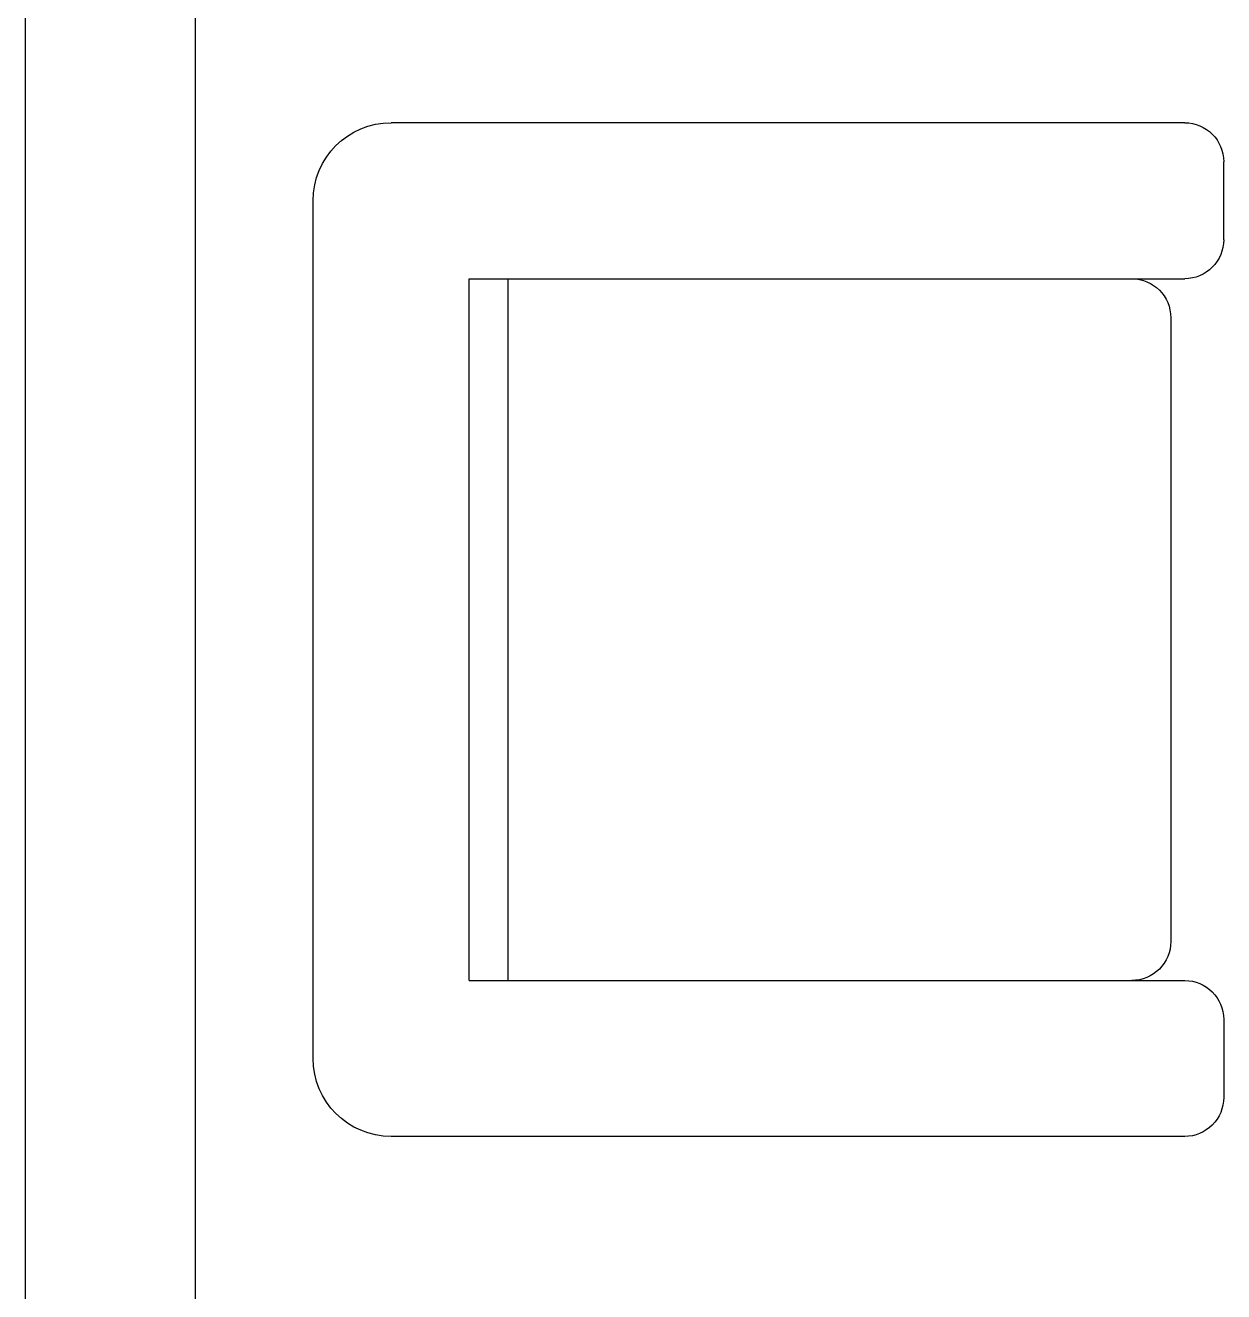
# Model space of a CAD drawing. Header units: inches. Extents: x 482566 to 494966, y -26460 to -22226.
# Drawn here: x 487796 to 487841.5, y -24311.69 to -24263.62 of the extents above; entities that cross this region are included whole.
import ezdxf

# ---------------------------------------------------------------- set-up
doc = ezdxf.new("R2010")
doc.units = ezdxf.units.IN
doc.header["$LTSCALE"] = 15
doc.header["$MEASUREMENT"] = 0
doc.linetypes.add('TRATTEGGIATA2', pattern=[9.525, 6.35, -3.175])
for name, color, linetype in [('furniture', 4, 'Continuous'), ('I-WALL-IN', 3, 'Continuous'), ('SUI GAS LINE', 30, 'TRATTEGGIATA2')]:
    doc.layers.add(name, color=color, linetype=linetype)

# ---------------------------------------------------------------- blocks, each defined once
blk = doc.blocks.new('CH_13')
for p, q in [((275, 0), (-275, 0)), ((-325, -558.94), (-325, -50)), ((325, -558.94), (325, -50)), ((-225, -100), (-225, -558.94)), ((225, -100), (-225, -100)), ((225, -100), (225, -558.94)), ((225, -125), (-225, -125)), ((-200, -550), (200, -550)), ((-250, -583.94), (-300, -583.94)), ((250, -583.94), (300, -583.94))]:
    blk.add_line(p, q)
for centre, radius, start, end in [((-275, -50), 50, 90, 180), ((275, -50), 50, 0, 90), ((-200, -525), 25, 180, 270), ((200, -525), 25, 270, 0), ((-300, -558.94), 25, 180, 270), ((-250, -558.94), 25, 270, 0), ((250, -558.94), 25, 180, 270), ((300, -558.94), 25, 270, 0)]:
    blk.add_arc(centre, radius, start, end)

msp = doc.modelspace()

# ---------------------------------------------------------------- linework, layer by layer
at = {"layer": 'I-WALL-IN'}
msp.add_line((487802.454, -24211.721, 6.93), (487802.454, -24355.721, 6.93), dxfattribs=at)
at = {"layer": 'SUI GAS LINE'}
msp.add_line((487796, -23682.5), (487796, -25231.5), dxfattribs=at)

# ---------------------------------------------------------------- block references
at = {"layer": 'furniture', "extrusion": (0, 0, -1), "xscale": 0.05920616447475435, "yscale": 0.05920616447475435, "zscale": -0.05920616447475435, "rotation": 270}
msp.add_blockref('CH_13', (-487806.928, -24286.559, -6.93), dxfattribs=at)

doc.saveas('drawing.dxf')
